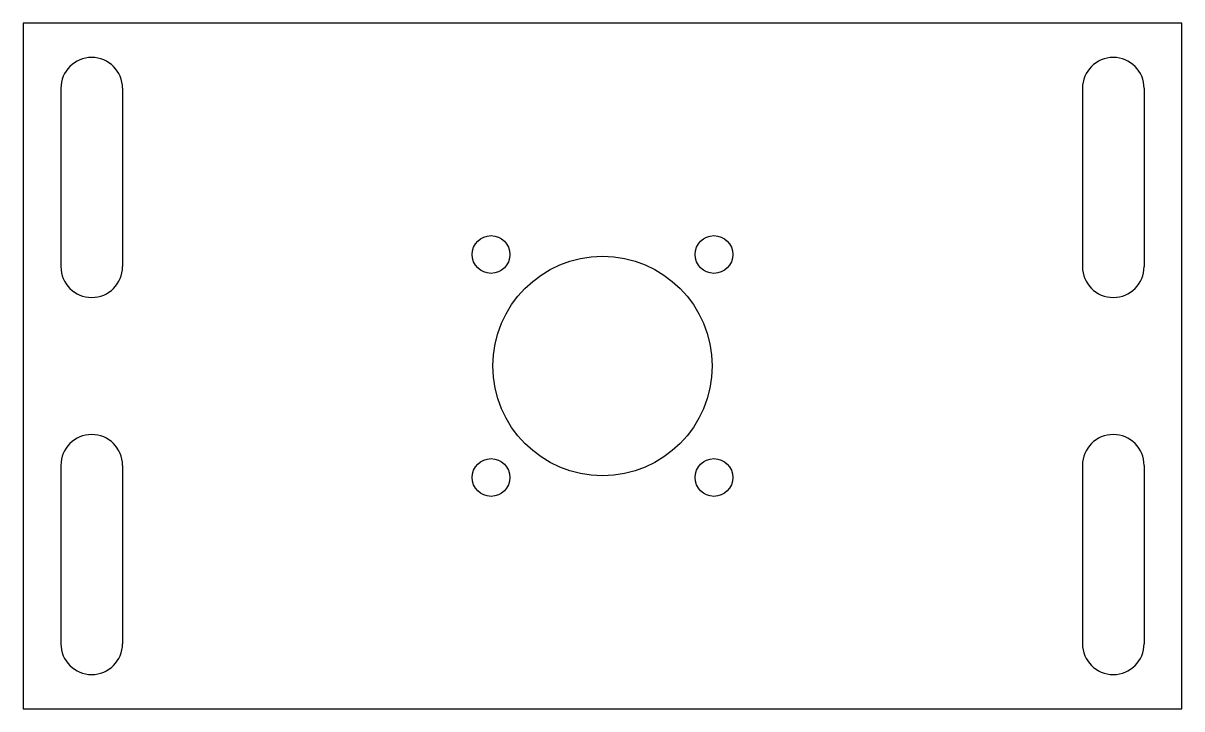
# Model space of a CAD drawing. Header units: millimetres. Extents: x -84 to 84, y -50 to 50.
import ezdxf

# ---------------------------------------------------------------- set-up
doc = ezdxf.new("R2010")
doc.units = ezdxf.units.MM

msp = doc.modelspace()

# ---------------------------------------------------------------- linework, layer by layer
at = {"color": 7, "linetype": 'Continuous', "lineweight": 25}
for p, q in [((84.5, 50), (-84.5, 50)), ((-84.5, 50), (-84.5, -50)), ((84.5, -50), (84.5, 50)), ((-79, 40.5), (-79, 14.5)), ((-70, 40.5), (-70, 14.5)), ((70, 40.5), (70, 14.5)), ((79, 40.5), (79, 14.5)), ((-79, -14.5), (-79, -40.5)), ((-70, -14.5), (-70, -40.5)), ((70, -14.5), (70, -40.5)), ((79, -14.5), (79, -40.5)), ((-84.5, -50), (84.5, -50))]:
    msp.add_line(p, q, dxfattribs=at)
for centre, radius in [((-16.26, 16.26), 2.75), ((16.26, 16.26), 2.75), ((0, 0), 16), ((-16.26, -16.26), 2.75), ((16.26, -16.26), 2.75)]:
    msp.add_circle(centre, radius, dxfattribs=at)
for centre, start, end in [((-74.5, 40.5), 0, 180), ((74.5, 40.5), 0, 180), ((-74.5, 14.5), 180, 0), ((74.5, 14.5), 180, 0), ((-74.5, -14.5), 360, 180), ((74.5, -14.5), 0, 180), ((-74.5, -40.5), 180, 0), ((74.5, -40.5), 180, 0)]:
    msp.add_arc(centre, 4.5, start, end, dxfattribs=at)

doc.saveas('drawing.dxf')
